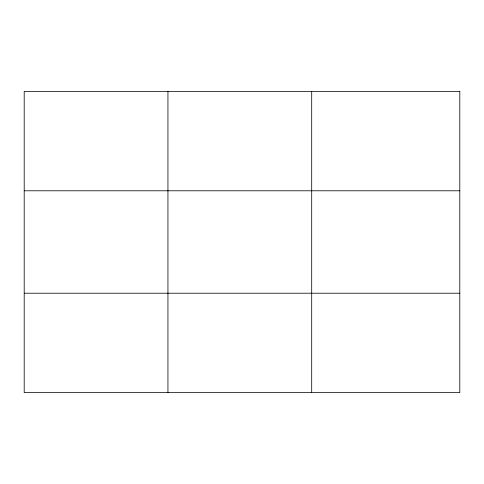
<?xml version="1.0" encoding="UTF-8"?>
<svg xmlns="http://www.w3.org/2000/svg" width="484" height="484" viewBox="0 0 484 484"><rect width="100%" height="100%" fill="white"/><g stroke="black" fill="none" stroke-linecap="round" stroke-linejoin="round"><path stroke-width="0.73" d="M167.948 392.633L167.948 91.367M24.2 190.787L459.8 190.787M24.2 293.213L459.8 293.213M311.696 91.367L311.696 392.633M459.8 91.367L459.8 392.633L24.2 392.633L24.2 91.367L459.8 91.367"/></g></svg>
